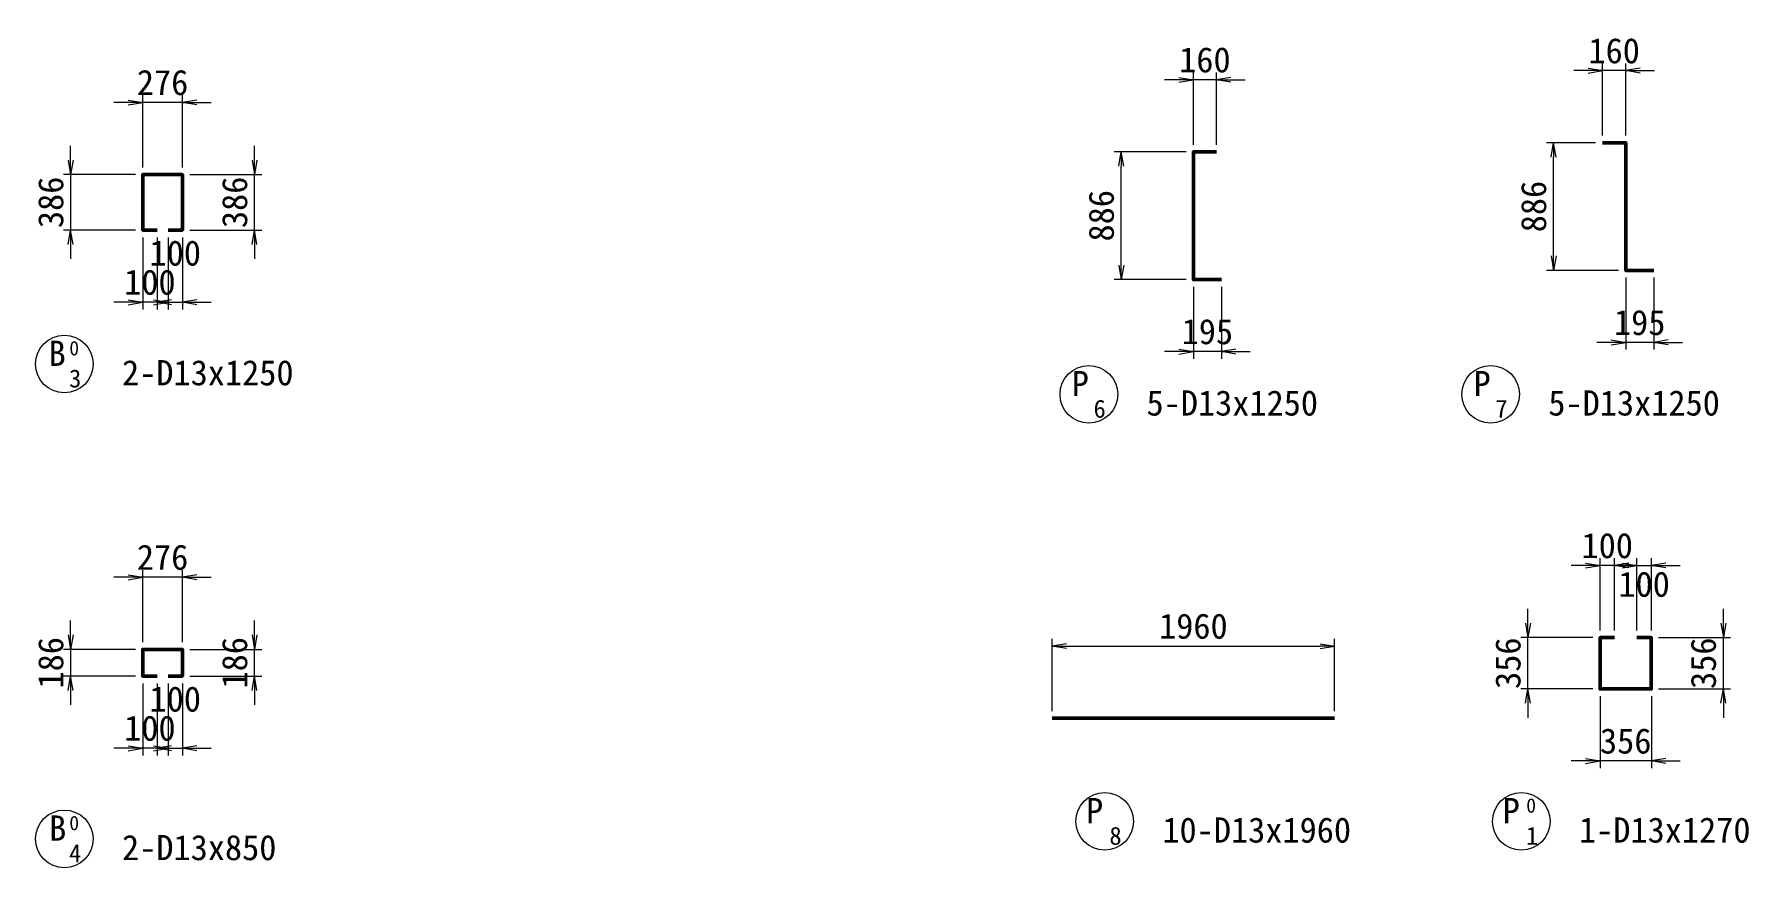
# Model space of a CAD drawing. Header units: millimetres. Extents: x 169470 to 758170, y -17820 to 11880.
# Drawn here: x 565374 to 577271, y -9488 to -3705 of the extents above; entities that cross this region are included whole.
import ezdxf
from ezdxf.enums import TextEntityAlignment as Align

# ---------------------------------------------------------------- set-up
doc = ezdxf.new("R2010")
doc.units = ezdxf.units.MM
doc.header["$LTSCALE"] = 50
doc.header["$PDSIZE"] = 300
doc.layers.get('Defpoints').update_dxf_attribs({"color": 151})
for name, color, linetype, lineweight in [('D-STR-DIM', 7, 'Continuous', 13), ('D-STR-STR1', 2, 'Continuous', 50), ('D-STR-TXT', 7, 'Continuous', 13)]:
    doc.layers.add(name, color=color, linetype=linetype, lineweight=lineweight)
doc.styles.add('YOKO_GOTHIC', font='MS Gothic.ttf')
doc.dimstyles.new('S50', dxfattribs={"dimscale": 50, "dimtxt": 3.5, "dimasz": 2, "dimexe": 1, "dimexo": 1, "dimgap": 1, "dimtad": 1, "dimdec": 0, "dimzin": 1, "dimdsep": 46, "dimtxsty": 'YOKO_GOTHIC', "dimblk": 'OPEN', "dimcen": 0, "dimclrd": 256, "dimclre": 256, "dimclrt": 256, "dimaunit": 1, "dimadec": 3, "dimazin": 0, "dimtfac": 1, "dimtdec": 0, "dimtix": 1, "dimtmove": 2, "dimatfit": 3, "dimldrblk": 'OPEN', "dimfxl": 1, "dimlwd": -1, "dimlwe": -1, "dimarcsym": 2})

# ---------------------------------------------------------------- blocks, each defined once
blk = doc.blocks.new('_Open')
at = {"color": 0, "linetype": 'ByBlock', "lineweight": -2}
for p, q in [((-1, 0.17), (0, 0)), ((-1, -0.17), (0, 0)), ((0, 0), (-1, 0))]:
    blk.add_line(p, q, dxfattribs=at)
blk = doc.blocks.new('*D4718')
at = {"layer": 'D-STR-DIM', "ltscale": 1500, "transparency": 16777216}
for p, q in [((577095, -7791), (577095, -7691)), ((576645, -7891), (577145, -7891)), ((577095, -8247), (577095, -7891)), ((576645, -8247), (577145, -8247)), ((577095, -8347), (577095, -8447))]:
    blk.add_line(p, q, dxfattribs=at)
at = {"layer": 'Defpoints', "color": 0, "ltscale": 1500, "transparency": 16777216}
for p in [(576595, -7891), (577095, -7891), (576595, -8247)]:
    blk.add_point(p, dxfattribs=at)
at = {"layer": 'D-STR-DIM', "ltscale": 1500, "transparency": 16777216, "xscale": 100, "yscale": 100, "zscale": 100}
for p, rotation in [((577095, -7891), 270), ((577095, -8247), 90)]:
    blk.add_blockref('_Open', p, dxfattribs=dict(at, rotation=rotation))
at = {"layer": 'D-STR-DIM', "ltscale": 1500, "transparency": 16777216, "insert": (576957, -8069), "char_height": 175, "attachment_point": 5, "rotation": 90, "style": 'YOKO_GOTHIC'}
blk.add_mtext('356', dxfattribs=at)
blk = doc.blocks.new('*D4719')
at = {"layer": 'D-STR-DIM', "ltscale": 1500, "transparency": 16777216}
for p, q in [((576239, -8297), (576239, -8797)), ((576595, -8297), (576595, -8797)), ((576139, -8747), (576039, -8747)), ((576595, -8747), (576239, -8747)), ((576695, -8747), (576795, -8747))]:
    blk.add_line(p, q, dxfattribs=at)
at = {"layer": 'Defpoints', "color": 0, "ltscale": 1500, "transparency": 16777216}
for p in [(576239, -8247), (576595, -8247), (576239, -8747)]:
    blk.add_point(p, dxfattribs=at)
at = {"layer": 'D-STR-DIM', "ltscale": 1500, "transparency": 16777216, "xscale": 100, "yscale": 100, "zscale": 100}
blk.add_blockref('_Open', (576239, -8747), dxfattribs=at)
at = {"layer": 'D-STR-DIM', "ltscale": 1500, "transparency": 16777216, "xscale": 100, "yscale": 100, "zscale": 100, "rotation": 180}
blk.add_blockref('_Open', (576595, -8747), dxfattribs=at)
at = {"layer": 'D-STR-DIM', "ltscale": 1500, "transparency": 16777216, "insert": (576417, -8610), "char_height": 175, "attachment_point": 5, "style": 'YOKO_GOTHIC'}
blk.add_mtext('356', dxfattribs=at)
blk = doc.blocks.new('*D4720')
at = {"layer": 'D-STR-DIM', "ltscale": 1500, "transparency": 16777216}
for p, q in [((575739, -7791), (575739, -7691)), ((576189, -7891), (575689, -7891)), ((575739, -8247), (575739, -7891)), ((576189, -8247), (575689, -8247)), ((575739, -8347), (575739, -8447))]:
    blk.add_line(p, q, dxfattribs=at)
at = {"layer": 'Defpoints', "color": 0, "ltscale": 1500, "transparency": 16777216}
for p in [(575739, -7891), (576239, -7891), (576239, -8247)]:
    blk.add_point(p, dxfattribs=at)
at = {"layer": 'D-STR-DIM', "ltscale": 1500, "transparency": 16777216, "xscale": 100, "yscale": 100, "zscale": 100}
for p, rotation in [((575739, -7891), 270), ((575739, -8247), 90)]:
    blk.add_blockref('_Open', p, dxfattribs=dict(at, rotation=rotation))
at = {"layer": 'D-STR-DIM', "ltscale": 1500, "transparency": 16777216, "insert": (575601, -8069), "char_height": 175, "attachment_point": 5, "rotation": 90, "style": 'YOKO_GOTHIC'}
blk.add_mtext('356', dxfattribs=at)
blk = doc.blocks.new('*D4721')
at = {"layer": 'D-STR-DIM', "ltscale": 1500, "transparency": 16777216}
for p, q in [((576239, -7841), (576239, -7341)), ((576339, -7841), (576339, -7341)), ((576139, -7391), (576039, -7391)), ((576339, -7391), (576239, -7391)), ((576439, -7391), (576539, -7391))]:
    blk.add_line(p, q, dxfattribs=at)
at = {"layer": 'Defpoints', "color": 0, "ltscale": 1500, "transparency": 16777216}
for p in [(576239, -7391), (576239, -7891), (576339, -7891)]:
    blk.add_point(p, dxfattribs=at)
at = {"layer": 'D-STR-DIM', "ltscale": 1500, "transparency": 16777216, "xscale": 100, "yscale": 100, "zscale": 100}
blk.add_blockref('_Open', (576239, -7391), dxfattribs=at)
at = {"layer": 'D-STR-DIM', "ltscale": 1500, "transparency": 16777216, "xscale": 100, "yscale": 100, "zscale": 100, "rotation": 180}
blk.add_blockref('_Open', (576339, -7391), dxfattribs=at)
at = {"layer": 'D-STR-DIM', "ltscale": 1500, "transparency": 16777216, "insert": (576289, -7254), "char_height": 175, "attachment_point": 5, "style": 'YOKO_GOTHIC'}
blk.add_mtext('100', dxfattribs=at)
blk = doc.blocks.new('*D4722')
at = {"layer": 'D-STR-DIM', "ltscale": 1500, "transparency": 16777216}
for p, q in [((576495, -7841), (576495, -7341)), ((576595, -7841), (576595, -7341)), ((576395, -7391), (576295, -7391)), ((576495, -7391), (576595, -7391)), ((576695, -7391), (576795, -7391))]:
    blk.add_line(p, q, dxfattribs=at)
at = {"layer": 'Defpoints', "color": 0, "ltscale": 1500, "transparency": 16777216}
for p in [(576595, -7391), (576495, -7891), (576595, -7891)]:
    blk.add_point(p, dxfattribs=at)
at = {"layer": 'D-STR-DIM', "ltscale": 1500, "transparency": 16777216, "xscale": 100, "yscale": 100, "zscale": 100}
blk.add_blockref('_Open', (576495, -7391), dxfattribs=at)
at = {"layer": 'D-STR-DIM', "ltscale": 1500, "transparency": 16777216, "xscale": 100, "yscale": 100, "zscale": 100, "rotation": 180}
blk.add_blockref('_Open', (576595, -7391), dxfattribs=at)
at = {"layer": 'D-STR-DIM', "ltscale": 1500, "transparency": 16777216, "insert": (576545, -7522), "char_height": 175, "attachment_point": 5, "style": 'YOKO_GOTHIC'}
blk.add_mtext('100', dxfattribs=at)
blk = doc.blocks.new('*D4728')
at = {"layer": 'D-STR-DIM', "ltscale": 1500, "transparency": 16777216}
for p, q in [((566902, -4578), (566902, -4478)), ((566452, -4678), (566952, -4678)), ((566902, -5064), (566902, -4678)), ((566452, -5064), (566952, -5064)), ((566902, -5164), (566902, -5264))]:
    blk.add_line(p, q, dxfattribs=at)
at = {"layer": 'Defpoints', "color": 0, "ltscale": 1500, "transparency": 16777216}
for p in [(566402, -4678), (566902, -4678), (566402, -5064)]:
    blk.add_point(p, dxfattribs=at)
at = {"layer": 'D-STR-DIM', "ltscale": 1500, "transparency": 16777216, "xscale": 100, "yscale": 100, "zscale": 100}
for p, rotation in [((566902, -4678), 270), ((566902, -5064), 90)]:
    blk.add_blockref('_Open', p, dxfattribs=dict(at, rotation=rotation))
at = {"layer": 'D-STR-DIM', "ltscale": 1500, "transparency": 16777216, "insert": (566765, -4871), "char_height": 175, "attachment_point": 5, "rotation": 90, "style": 'YOKO_GOTHIC'}
blk.add_mtext('386', dxfattribs=at)
blk = doc.blocks.new('*D4729')
at = {"layer": 'D-STR-DIM', "ltscale": 1500, "transparency": 16777216}
for p, q in [((565626, -4578), (565626, -4478)), ((566076, -4678), (565576, -4678)), ((565626, -4678), (565626, -5064)), ((566076, -5064), (565576, -5064)), ((565626, -5164), (565626, -5264))]:
    blk.add_line(p, q, dxfattribs=at)
at = {"layer": 'Defpoints', "color": 0, "ltscale": 1500, "transparency": 16777216}
for p in [(566126, -4678), (565626, -5064), (566126, -5064)]:
    blk.add_point(p, dxfattribs=at)
at = {"layer": 'D-STR-DIM', "ltscale": 1500, "transparency": 16777216, "xscale": 100, "yscale": 100, "zscale": 100}
for p, rotation in [((565626, -4678), 270), ((565626, -5064), 90)]:
    blk.add_blockref('_Open', p, dxfattribs=dict(at, rotation=rotation))
at = {"layer": 'D-STR-DIM', "ltscale": 1500, "transparency": 16777216, "insert": (565489, -4871), "char_height": 175, "attachment_point": 5, "rotation": 90, "style": 'YOKO_GOTHIC'}
blk.add_mtext('386', dxfattribs=at)
blk = doc.blocks.new('*D4730')
at = {"layer": 'D-STR-DIM', "ltscale": 1500, "transparency": 16777216}
for p, q in [((566126, -4628), (566126, -4128)), ((566402, -4628), (566402, -4128)), ((566026, -4178), (565926, -4178)), ((566402, -4178), (566126, -4178)), ((566502, -4178), (566602, -4178))]:
    blk.add_line(p, q, dxfattribs=at)
at = {"layer": 'Defpoints', "color": 0, "ltscale": 1500, "transparency": 16777216}
for p in [(566126, -4178), (566126, -4678), (566402, -4678)]:
    blk.add_point(p, dxfattribs=at)
at = {"layer": 'D-STR-DIM', "ltscale": 1500, "transparency": 16777216, "xscale": 100, "yscale": 100, "zscale": 100}
blk.add_blockref('_Open', (566126, -4178), dxfattribs=at)
at = {"layer": 'D-STR-DIM', "ltscale": 1500, "transparency": 16777216, "xscale": 100, "yscale": 100, "zscale": 100, "rotation": 180}
blk.add_blockref('_Open', (566402, -4178), dxfattribs=at)
at = {"layer": 'D-STR-DIM', "ltscale": 1500, "transparency": 16777216, "insert": (566264, -4040), "char_height": 175, "attachment_point": 5, "style": 'YOKO_GOTHIC'}
blk.add_mtext('276', dxfattribs=at)
blk = doc.blocks.new('*D4731')
at = {"layer": 'D-STR-DIM', "ltscale": 1500, "transparency": 16777216}
for p, q in [((566126, -5114), (566126, -5614)), ((566226, -5114), (566226, -5614)), ((566026, -5564), (565926, -5564)), ((566226, -5564), (566126, -5564)), ((566326, -5564), (566426, -5564))]:
    blk.add_line(p, q, dxfattribs=at)
at = {"layer": 'Defpoints', "color": 0, "ltscale": 1500, "transparency": 16777216}
for p in [(566126, -5064), (566226, -5064), (566126, -5564)]:
    blk.add_point(p, dxfattribs=at)
at = {"layer": 'D-STR-DIM', "ltscale": 1500, "transparency": 16777216, "xscale": 100, "yscale": 100, "zscale": 100}
blk.add_blockref('_Open', (566126, -5564), dxfattribs=at)
at = {"layer": 'D-STR-DIM', "ltscale": 1500, "transparency": 16777216, "xscale": 100, "yscale": 100, "zscale": 100, "rotation": 180}
blk.add_blockref('_Open', (566226, -5564), dxfattribs=at)
at = {"layer": 'D-STR-DIM', "ltscale": 1500, "transparency": 16777216, "insert": (566176, -5426), "char_height": 175, "attachment_point": 5, "style": 'YOKO_GOTHIC'}
blk.add_mtext('100', dxfattribs=at)
blk = doc.blocks.new('*D4732')
at = {"layer": 'D-STR-DIM', "ltscale": 1500, "transparency": 16777216}
for p, q in [((566302, -5114), (566302, -5614)), ((566402, -5114), (566402, -5614)), ((566202, -5564), (566102, -5564)), ((566302, -5564), (566402, -5564)), ((566502, -5564), (566602, -5564))]:
    blk.add_line(p, q, dxfattribs=at)
at = {"layer": 'Defpoints', "color": 0, "ltscale": 1500, "transparency": 16777216}
for p in [(566302, -5064), (566402, -5064), (566402, -5564)]:
    blk.add_point(p, dxfattribs=at)
at = {"layer": 'D-STR-DIM', "ltscale": 1500, "transparency": 16777216, "xscale": 100, "yscale": 100, "zscale": 100}
blk.add_blockref('_Open', (566302, -5564), dxfattribs=at)
at = {"layer": 'D-STR-DIM', "ltscale": 1500, "transparency": 16777216, "xscale": 100, "yscale": 100, "zscale": 100, "rotation": 180}
blk.add_blockref('_Open', (566402, -5564), dxfattribs=at)
at = {"layer": 'D-STR-DIM', "ltscale": 1500, "transparency": 16777216, "insert": (566352, -5224), "char_height": 175, "attachment_point": 5, "style": 'YOKO_GOTHIC'}
blk.add_mtext('100', dxfattribs=at)
blk = doc.blocks.new('*D4733')
at = {"layer": 'D-STR-DIM', "ltscale": 1500, "transparency": 16777216}
for p, q in [((566902, -7873), (566902, -7773)), ((566452, -7973), (566952, -7973)), ((566902, -8159), (566902, -7973)), ((566452, -8159), (566952, -8159)), ((566902, -8259), (566902, -8359))]:
    blk.add_line(p, q, dxfattribs=at)
at = {"layer": 'Defpoints', "color": 0, "ltscale": 1500, "transparency": 16777216}
for p in [(566402, -7973), (566902, -7973), (566402, -8159)]:
    blk.add_point(p, dxfattribs=at)
at = {"layer": 'D-STR-DIM', "ltscale": 1500, "transparency": 16777216, "xscale": 100, "yscale": 100, "zscale": 100}
for p, rotation in [((566902, -7973), 270), ((566902, -8159), 90)]:
    blk.add_blockref('_Open', p, dxfattribs=dict(at, rotation=rotation))
at = {"layer": 'D-STR-DIM', "ltscale": 1500, "transparency": 16777216, "insert": (566765, -8066), "char_height": 175, "attachment_point": 5, "rotation": 90, "style": 'YOKO_GOTHIC'}
blk.add_mtext('186', dxfattribs=at)
blk = doc.blocks.new('*D4734')
at = {"layer": 'D-STR-DIM', "ltscale": 1500, "transparency": 16777216}
for p, q in [((565626, -7873), (565626, -7773)), ((566076, -7973), (565576, -7973)), ((565626, -7973), (565626, -8159)), ((566076, -8159), (565576, -8159)), ((565626, -8259), (565626, -8359))]:
    blk.add_line(p, q, dxfattribs=at)
at = {"layer": 'Defpoints', "color": 0, "ltscale": 1500, "transparency": 16777216}
for p in [(566126, -7973), (565626, -8159), (566126, -8159)]:
    blk.add_point(p, dxfattribs=at)
at = {"layer": 'D-STR-DIM', "ltscale": 1500, "transparency": 16777216, "xscale": 100, "yscale": 100, "zscale": 100}
for p, rotation in [((565626, -7973), 270), ((565626, -8159), 90)]:
    blk.add_blockref('_Open', p, dxfattribs=dict(at, rotation=rotation))
at = {"layer": 'D-STR-DIM', "ltscale": 1500, "transparency": 16777216, "insert": (565489, -8066), "char_height": 175, "attachment_point": 5, "rotation": 90, "style": 'YOKO_GOTHIC'}
blk.add_mtext('186', dxfattribs=at)
blk = doc.blocks.new('*D4735')
at = {"layer": 'D-STR-DIM', "ltscale": 1500, "transparency": 16777216}
for p, q in [((566026, -7473), (565926, -7473)), ((566126, -7923), (566126, -7423)), ((566402, -7473), (566126, -7473)), ((566402, -7923), (566402, -7423)), ((566502, -7473), (566602, -7473))]:
    blk.add_line(p, q, dxfattribs=at)
at = {"layer": 'Defpoints', "color": 0, "ltscale": 1500, "transparency": 16777216}
for p in [(566126, -7473), (566126, -7973), (566402, -7973)]:
    blk.add_point(p, dxfattribs=at)
at = {"layer": 'D-STR-DIM', "ltscale": 1500, "transparency": 16777216, "xscale": 100, "yscale": 100, "zscale": 100}
blk.add_blockref('_Open', (566126, -7473), dxfattribs=at)
at = {"layer": 'D-STR-DIM', "ltscale": 1500, "transparency": 16777216, "xscale": 100, "yscale": 100, "zscale": 100, "rotation": 180}
blk.add_blockref('_Open', (566402, -7473), dxfattribs=at)
at = {"layer": 'D-STR-DIM', "ltscale": 1500, "transparency": 16777216, "insert": (566264, -7335), "char_height": 175, "attachment_point": 5, "style": 'YOKO_GOTHIC'}
blk.add_mtext('276', dxfattribs=at)
blk = doc.blocks.new('*D4736')
at = {"layer": 'D-STR-DIM', "ltscale": 1500, "transparency": 16777216}
for p, q in [((566126, -8209), (566126, -8709)), ((566226, -8209), (566226, -8709)), ((566026, -8659), (565926, -8659)), ((566226, -8659), (566126, -8659)), ((566326, -8659), (566426, -8659))]:
    blk.add_line(p, q, dxfattribs=at)
at = {"layer": 'Defpoints', "color": 0, "ltscale": 1500, "transparency": 16777216}
for p in [(566126, -8159), (566226, -8159), (566126, -8659)]:
    blk.add_point(p, dxfattribs=at)
at = {"layer": 'D-STR-DIM', "ltscale": 1500, "transparency": 16777216, "xscale": 100, "yscale": 100, "zscale": 100}
blk.add_blockref('_Open', (566126, -8659), dxfattribs=at)
at = {"layer": 'D-STR-DIM', "ltscale": 1500, "transparency": 16777216, "xscale": 100, "yscale": 100, "zscale": 100, "rotation": 180}
blk.add_blockref('_Open', (566226, -8659), dxfattribs=at)
at = {"layer": 'D-STR-DIM', "ltscale": 1500, "transparency": 16777216, "insert": (566176, -8521), "char_height": 175, "attachment_point": 5, "style": 'YOKO_GOTHIC'}
blk.add_mtext('100', dxfattribs=at)
blk = doc.blocks.new('*D4737')
at = {"layer": 'D-STR-DIM', "ltscale": 1500, "transparency": 16777216}
for p, q in [((566302, -8209), (566302, -8709)), ((566402, -8209), (566402, -8709)), ((566202, -8659), (566102, -8659)), ((566302, -8659), (566402, -8659)), ((566502, -8659), (566602, -8659))]:
    blk.add_line(p, q, dxfattribs=at)
at = {"layer": 'Defpoints', "color": 0, "ltscale": 1500, "transparency": 16777216}
for p in [(566302, -8159), (566402, -8159), (566402, -8659)]:
    blk.add_point(p, dxfattribs=at)
at = {"layer": 'D-STR-DIM', "ltscale": 1500, "transparency": 16777216, "xscale": 100, "yscale": 100, "zscale": 100}
blk.add_blockref('_Open', (566302, -8659), dxfattribs=at)
at = {"layer": 'D-STR-DIM', "ltscale": 1500, "transparency": 16777216, "xscale": 100, "yscale": 100, "zscale": 100, "rotation": 180}
blk.add_blockref('_Open', (566402, -8659), dxfattribs=at)
at = {"layer": 'D-STR-DIM', "ltscale": 1500, "transparency": 16777216, "insert": (566352, -8319), "char_height": 175, "attachment_point": 5, "style": 'YOKO_GOTHIC'}
blk.add_mtext('100', dxfattribs=at)
blk = doc.blocks.new('*D4612')
at = {"layer": 'D-STR-DIM', "ltscale": 1500, "transparency": 16777216}
for p, q in [((572437, -8401), (572437, -7901)), ((572537, -7951), (574297, -7951)), ((574397, -8401), (574397, -7901))]:
    blk.add_line(p, q, dxfattribs=at)
at = {"layer": 'Defpoints', "color": 0, "ltscale": 1500, "transparency": 16777216}
for p in [(574397, -7951), (572437, -8451), (574397, -8451)]:
    blk.add_point(p, dxfattribs=at)
at = {"layer": 'D-STR-DIM', "ltscale": 1500, "transparency": 16777216, "xscale": 100, "yscale": 100, "zscale": 100, "rotation": 180}
blk.add_blockref('_Open', (572437, -7951), dxfattribs=at)
at = {"layer": 'D-STR-DIM', "ltscale": 1500, "transparency": 16777216, "xscale": 100, "yscale": 100, "zscale": 100}
blk.add_blockref('_Open', (574397, -7951), dxfattribs=at)
at = {"layer": 'D-STR-DIM', "ltscale": 1500, "transparency": 16777216, "insert": (573417, -7813), "char_height": 175, "attachment_point": 5, "style": 'YOKO_GOTHIC'}
blk.add_mtext('1960', dxfattribs=at)
blk = doc.blocks.new('*D4613')
at = {"layer": 'D-STR-DIM', "ltscale": 1500, "transparency": 16777216}
for p, q in [((576417, -5393), (576417, -5893)), ((576612, -5393), (576612, -5893)), ((576317, -5843), (576217, -5843)), ((576612, -5843), (576417, -5843)), ((576712, -5843), (576812, -5843))]:
    blk.add_line(p, q, dxfattribs=at)
at = {"layer": 'Defpoints', "color": 0, "ltscale": 1500, "transparency": 16777216}
for p in [(576417, -5343), (576612, -5343), (576417, -5843)]:
    blk.add_point(p, dxfattribs=at)
at = {"layer": 'D-STR-DIM', "ltscale": 1500, "transparency": 16777216, "xscale": 100, "yscale": 100, "zscale": 100}
blk.add_blockref('_Open', (576417, -5843), dxfattribs=at)
at = {"layer": 'D-STR-DIM', "ltscale": 1500, "transparency": 16777216, "xscale": 100, "yscale": 100, "zscale": 100, "rotation": 180}
blk.add_blockref('_Open', (576612, -5843), dxfattribs=at)
at = {"layer": 'D-STR-DIM', "ltscale": 1500, "transparency": 16777216, "insert": (576514, -5706), "char_height": 175, "attachment_point": 5, "style": 'YOKO_GOTHIC'}
blk.add_mtext('195', dxfattribs=at)
blk = doc.blocks.new('*D4614')
at = {"layer": 'D-STR-DIM', "ltscale": 1500, "transparency": 16777216}
for p, q in [((576207, -4457), (575867, -4457)), ((575917, -5243), (575917, -4557)), ((576367, -5343), (575867, -5343))]:
    blk.add_line(p, q, dxfattribs=at)
at = {"layer": 'Defpoints', "color": 0, "ltscale": 1500, "transparency": 16777216}
for p in [(575917, -4457), (576257, -4457), (576417, -5343)]:
    blk.add_point(p, dxfattribs=at)
at = {"layer": 'D-STR-DIM', "ltscale": 1500, "transparency": 16777216, "xscale": 100, "yscale": 100, "zscale": 100}
for p, rotation in [((575917, -4457), 90), ((575917, -5343), 270)]:
    blk.add_blockref('_Open', p, dxfattribs=dict(at, rotation=rotation))
at = {"layer": 'D-STR-DIM', "ltscale": 1500, "transparency": 16777216, "insert": (575779, -4900), "char_height": 175, "attachment_point": 5, "rotation": 90, "style": 'YOKO_GOTHIC'}
blk.add_mtext('886', dxfattribs=at)
blk = doc.blocks.new('*D4615')
at = {"layer": 'D-STR-DIM', "ltscale": 1500, "transparency": 16777216}
for p, q in [((576257, -4407), (576257, -3907)), ((576417, -4407), (576417, -3907)), ((576157, -3957), (576057, -3957)), ((576417, -3957), (576257, -3957)), ((576517, -3957), (576617, -3957))]:
    blk.add_line(p, q, dxfattribs=at)
at = {"layer": 'Defpoints', "color": 0, "ltscale": 1500, "transparency": 16777216}
for p in [(576257, -3957), (576257, -4457), (576417, -4457)]:
    blk.add_point(p, dxfattribs=at)
at = {"layer": 'D-STR-DIM', "ltscale": 1500, "transparency": 16777216, "xscale": 100, "yscale": 100, "zscale": 100}
blk.add_blockref('_Open', (576257, -3957), dxfattribs=at)
at = {"layer": 'D-STR-DIM', "ltscale": 1500, "transparency": 16777216, "xscale": 100, "yscale": 100, "zscale": 100, "rotation": 180}
blk.add_blockref('_Open', (576417, -3957), dxfattribs=at)
at = {"layer": 'D-STR-DIM', "ltscale": 1500, "transparency": 16777216, "insert": (576337, -3820), "char_height": 175, "attachment_point": 5, "style": 'YOKO_GOTHIC'}
blk.add_mtext('160', dxfattribs=at)
blk = doc.blocks.new('*D4616')
at = {"layer": 'D-STR-DIM', "ltscale": 1500, "transparency": 16777216}
for p, q in [((573417, -5457), (573417, -5957)), ((573612, -5457), (573612, -5957)), ((573317, -5907), (573217, -5907)), ((573612, -5907), (573417, -5907)), ((573712, -5907), (573812, -5907))]:
    blk.add_line(p, q, dxfattribs=at)
at = {"layer": 'Defpoints', "color": 0, "ltscale": 1500, "transparency": 16777216}
for p in [(573417, -5407), (573612, -5407), (573417, -5907)]:
    blk.add_point(p, dxfattribs=at)
at = {"layer": 'D-STR-DIM', "ltscale": 1500, "transparency": 16777216, "xscale": 100, "yscale": 100, "zscale": 100}
blk.add_blockref('_Open', (573417, -5907), dxfattribs=at)
at = {"layer": 'D-STR-DIM', "ltscale": 1500, "transparency": 16777216, "xscale": 100, "yscale": 100, "zscale": 100, "rotation": 180}
blk.add_blockref('_Open', (573612, -5907), dxfattribs=at)
at = {"layer": 'D-STR-DIM', "ltscale": 1500, "transparency": 16777216, "insert": (573514, -5769), "char_height": 175, "attachment_point": 5, "style": 'YOKO_GOTHIC'}
blk.add_mtext('195', dxfattribs=at)
blk = doc.blocks.new('*D4617')
at = {"layer": 'D-STR-DIM', "ltscale": 1500, "transparency": 16777216}
for p, q in [((573367, -4521), (572867, -4521)), ((572917, -5307), (572917, -4621)), ((573367, -5407), (572867, -5407))]:
    blk.add_line(p, q, dxfattribs=at)
at = {"layer": 'Defpoints', "color": 0, "ltscale": 1500, "transparency": 16777216}
for p in [(572917, -4521), (573417, -4521), (573417, -5407)]:
    blk.add_point(p, dxfattribs=at)
at = {"layer": 'D-STR-DIM', "ltscale": 1500, "transparency": 16777216, "xscale": 100, "yscale": 100, "zscale": 100}
for p, rotation in [((572917, -4521), 90), ((572917, -5407), 270)]:
    blk.add_blockref('_Open', p, dxfattribs=dict(at, rotation=rotation))
at = {"layer": 'D-STR-DIM', "ltscale": 1500, "transparency": 16777216, "insert": (572779, -4964), "char_height": 175, "attachment_point": 5, "rotation": 90, "style": 'YOKO_GOTHIC'}
blk.add_mtext('886', dxfattribs=at)
blk = doc.blocks.new('*D4618')
at = {"layer": 'D-STR-DIM', "ltscale": 1500, "transparency": 16777216}
for p, q in [((573317, -4021), (573217, -4021)), ((573417, -4471), (573417, -3971)), ((573577, -4021), (573417, -4021)), ((573577, -4471), (573577, -3971)), ((573677, -4021), (573777, -4021))]:
    blk.add_line(p, q, dxfattribs=at)
at = {"layer": 'Defpoints', "color": 0, "ltscale": 1500, "transparency": 16777216}
for p in [(573417, -4021), (573417, -4521), (573577, -4521)]:
    blk.add_point(p, dxfattribs=at)
at = {"layer": 'D-STR-DIM', "ltscale": 1500, "transparency": 16777216, "xscale": 100, "yscale": 100, "zscale": 100}
blk.add_blockref('_Open', (573417, -4021), dxfattribs=at)
at = {"layer": 'D-STR-DIM', "ltscale": 1500, "transparency": 16777216, "xscale": 100, "yscale": 100, "zscale": 100, "rotation": 180}
blk.add_blockref('_Open', (573577, -4021), dxfattribs=at)
at = {"layer": 'D-STR-DIM', "ltscale": 1500, "transparency": 16777216, "insert": (573497, -3883), "char_height": 175, "attachment_point": 5, "style": 'YOKO_GOTHIC'}
blk.add_mtext('160', dxfattribs=at)

msp = doc.modelspace()

# ---------------------------------------------------------------- linework, layer by layer
at = {"layer": 'D-STR-STR1'}
msp.add_line((572436.87, -8450.94), (574396.87, -8450.94), dxfattribs=at)
for points in [[(573576.87, -4520.71), (573416.87, -4520.71), (573416.87, -5406.71), (573611.87, -5406.71)], [(576256.87, -4457.05), (576416.87, -4457.05), (576416.87, -5343.05), (576611.87, -5343.05)], [(566226.02, -5063.92), (566126.02, -5063.92), (566126.02, -4677.92), (566402.02, -4677.92), (566402.02, -5063.92), (566302.02, -5063.92)], [(576338.87, -7891.13), (576238.87, -7891.13), (576238.87, -8247.13), (576594.87, -8247.13), (576594.87, -7891.13), (576494.87, -7891.13)], [(566226.02, -8158.94), (566126.02, -8158.94), (566126.02, -7972.94), (566402.02, -7972.94), (566402.02, -8158.94), (566302.02, -8158.94)]]:
    msp.add_lwpolyline(points, dxfattribs=at)
at = {"layer": 'D-STR-TXT'}
for centre in [(565582.43, -5993.18), (572691.67, -6203.06), (575480.06, -6203.06), (572801.81, -9166.63), (575692.8, -9166.63), (565582.43, -9288.19)]:
    msp.add_circle(centre, 200, dxfattribs=at)

# ---------------------------------------------------------------- texts
at = {"layer": 'D-STR-TXT', "style": 'YOKO_GOTHIC'}
for s, height, p in [('B', 175, (565532.51, -5918.14)), ('3', 125, (565657.43, -6093.18)), ('P ', 175, (572691.67, -6128.06)), ('P ', 175, (575480.06, -6128.06)), ('6', 125, (572766.67, -6303.06)), ('7', 125, (575555.06, -6303.06)), ('P', 175, (572731.75, -9091.63)), ('P', 175, (575622.74, -9091.63)), ('B', 175, (565536.28, -9213.19)), ('8', 125, (572876.81, -9266.63)), ('1', 125, (575767.8, -9266.63)), ('4', 125, (565657.43, -9388.19))]:
    msp.add_text(s, height=height, dxfattribs=at).set_placement(p, align=Align.MIDDLE_CENTER)
for p in [(565650.55, -5932.99), (575760.92, -9106.44), (565650.55, -9228)]:
    msp.add_text('0', height=100, dxfattribs=at).set_placement(p, align=Align.CENTER)
for s, p in [('2-D13x1250', (565982.43, -6193.18)), ('5-D13x1250', (573091.67, -6403.06)), ('5-D13x1250', (575880.06, -6403.06)), ('10-D13x1960', (573201.81, -9366.63)), ('1-D13x1270', (576092.8, -9366.63)), ('2-D13x850', (565982.43, -9488.19))]:
    msp.add_text(s, height=175, dxfattribs=at).set_placement(p, align=Align.BOTTOM_LEFT)

# ---------------------------------------------------------------- dimensions: what is measured, and where the dimension line sits
at = {"layer": 'D-STR-DIM', "ltscale": 1500}
for base, p1, p2, picture, middle in [((573416.87, -4020.71), (573576.87, -4520.71), (573416.87, -4520.71), '*D4618', (573496.87, -3883.21)), ((576256.87, -3957.05), (576416.87, -4457.05), (576256.87, -4457.05), '*D4615', (576336.87, -3819.55)), ((566126.02, -4177.92), (566402.02, -4677.92), (566126.02, -4677.92), '*D4730', (566264.02, -4040.42)), ((566126.02, -5563.92), (566226.02, -5063.92), (566126.02, -5063.92), '*D4731', (566176.02, -5426.42)), ((576416.87, -5843.05), (576611.87, -5343.05), (576416.87, -5343.05), '*D4613', (576514.37, -5705.55)), ((573416.87, -5906.71), (573611.87, -5406.71), (573416.87, -5406.71), '*D4616', (573514.37, -5769.21)), ((566126.02, -7472.94), (566402.02, -7972.94), (566126.02, -7972.94), '*D4735', (566264.02, -7335.44)), ((576238.87, -7391.13), (576338.87, -7891.13), (576238.87, -7891.13), '*D4721', (576288.87, -7253.63)), ((574396.87, -7950.94), (572436.87, -8450.94), (574396.87, -8450.94), '*D4612', (573416.87, -7813.44)), ((566126.02, -8658.94), (566226.02, -8158.94), (566126.02, -8158.94), '*D4736', (566176.02, -8521.44)), ((576238.87, -8747.13), (576594.87, -8247.13), (576238.87, -8247.13), '*D4719', (576416.87, -8609.63))]:
    dim = msp.add_linear_dim(base=base, p1=p1, p2=p2, dimstyle='S50', dxfattribs=at)
    dim.commit()
    dim.dimension.update_dxf_attribs({"geometry": picture, "text_midpoint": middle})
for base, p1, p2, picture, middle in [((565626.02, -5063.92), (566126.02, -4677.92), (566126.02, -5063.92), '*D4729', (565488.52, -4870.92)), ((566902.02, -4677.92), (566402.02, -5063.92), (566402.02, -4677.92), '*D4728', (566764.52, -4870.92)), ((572916.87, -4520.71), (573416.87, -5406.71), (573416.87, -4520.71), '*D4617', (572779.37, -4963.71)), ((575916.87, -4457.05), (576416.87, -5343.05), (576256.87, -4457.05), '*D4614', (575779.37, -4900.05)), ((575738.87, -7891.13), (576238.87, -8247.13), (576238.87, -7891.13), '*D4720', (575601.37, -8069.13)), ((577094.87, -7891.13), (576594.87, -8247.13), (576594.87, -7891.13), '*D4718', (576957.37, -8069.13)), ((565626.02, -8158.94), (566126.02, -7972.94), (566126.02, -8158.94), '*D4734', (565488.52, -8065.94)), ((566902.02, -7972.94), (566402.02, -8158.94), (566402.02, -7972.94), '*D4733', (566764.52, -8065.94))]:
    dim = msp.add_linear_dim(base=base, p1=p1, p2=p2, angle=90, dimstyle='S50', dxfattribs=at)
    dim.commit()
    dim.dimension.update_dxf_attribs({"geometry": picture, "text_midpoint": middle})
for base, p1, p2, picture, middle in [((566402.02, -5563.92), (566302.02, -5063.92), (566402.02, -5063.92), '*D4732', (566352.02, -5224.27)), ((576594.87, -7391.13), (576494.87, -7891.13), (576594.87, -7891.13), '*D4722', (576544.87, -7522.04)), ((566402.02, -8658.94), (566302.02, -8158.94), (566402.02, -8158.94), '*D4737', (566352.02, -8319.29))]:
    dim = msp.add_linear_dim(base=base, p1=p1, p2=p2, dimstyle='S50', dxfattribs=at)
    dim.commit()
    dim.dimension.update_dxf_attribs({"geometry": picture, "text_midpoint": middle, "dimtype": 160})

doc.saveas('drawing.dxf')
